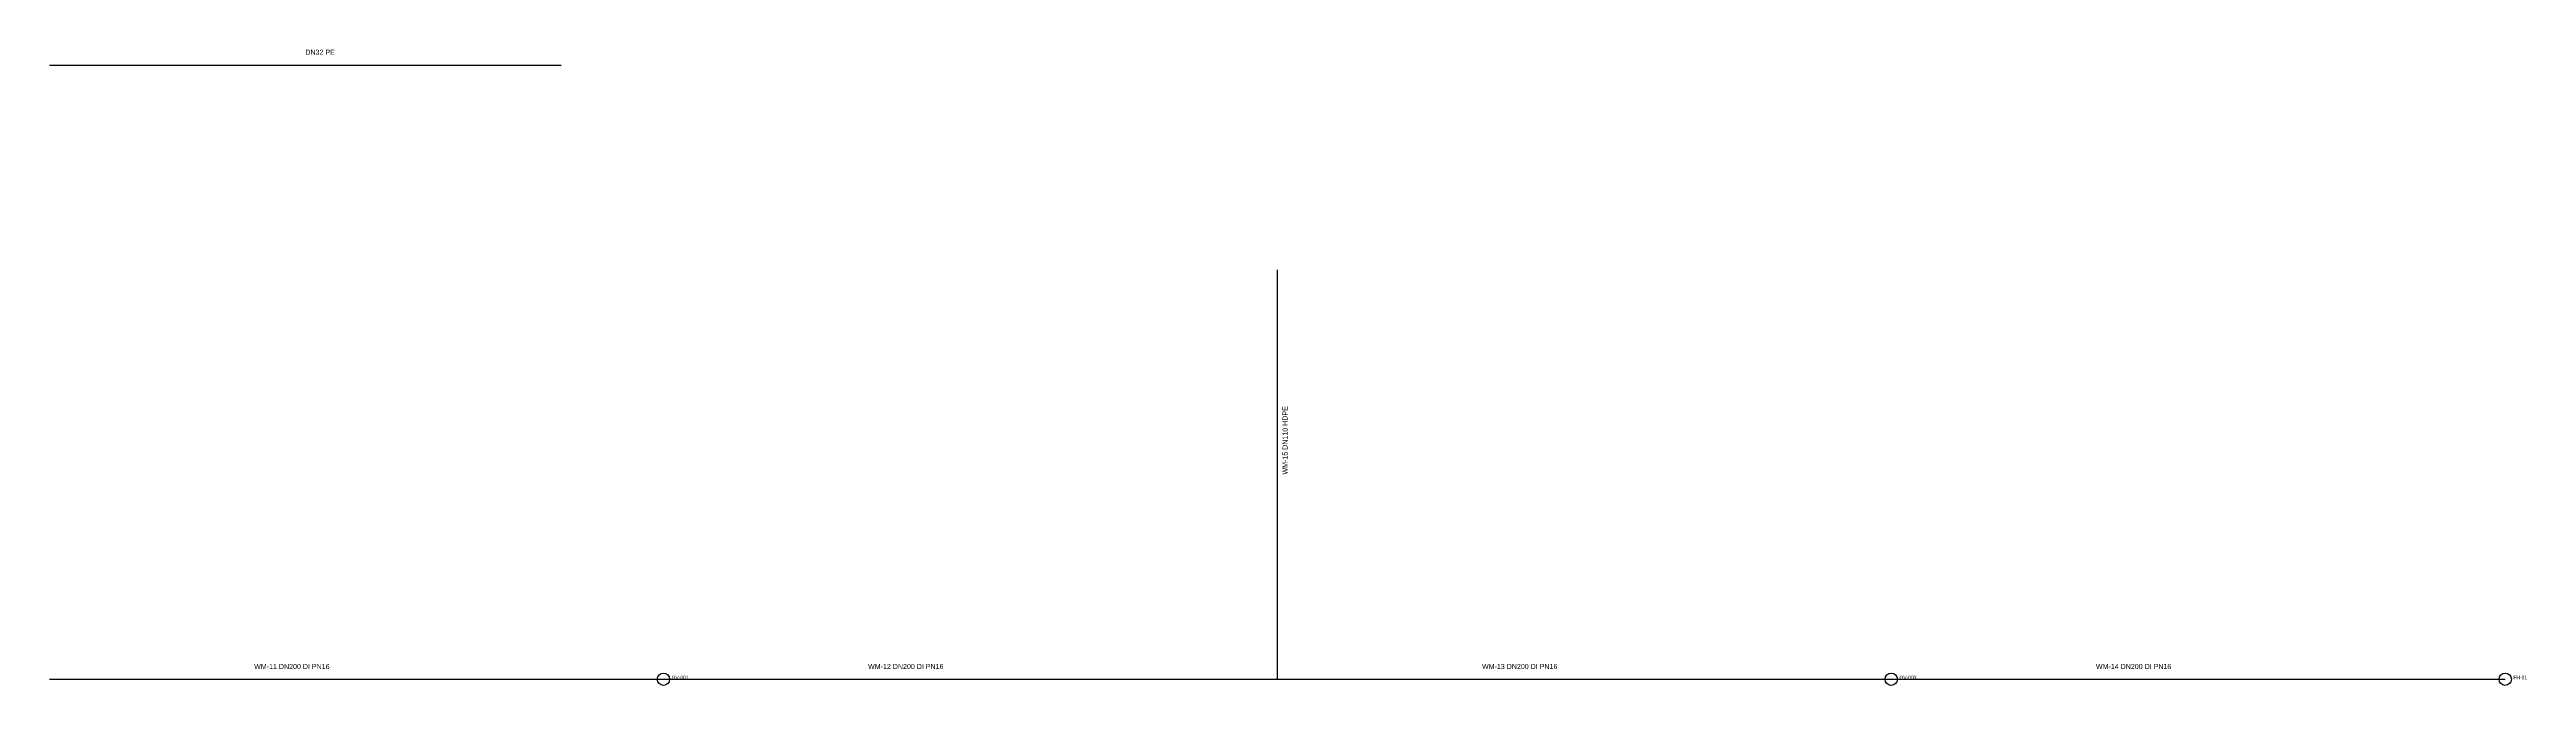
# Model space of a CAD drawing. Header units: metres. Extents: x 245000 to 245242, y 2701199 to 2701262.
import ezdxf

# ---------------------------------------------------------------- set-up
doc = ezdxf.new("R2010")
doc.units = ezdxf.units.M

# ---------------------------------------------------------------- blocks, each defined once
blk = doc.blocks.new('GV')
blk.add_circle((0, 0), 0.6)
blk.add_attdef('TAG', (0.8, 0), '', height=0.35)
blk = doc.blocks.new('FH')
blk.add_circle((0, 0), 0.6)
blk.add_attdef('TAG', (0.8, 0), '', height=0.35)

msp = doc.modelspace()

# ---------------------------------------------------------------- linework, layer by layer
at = {"layer": 'WTR-DIST-MAIN'}
for p, q in [((245120, 2701200), (245120, 2701240)), ((245000, 2701200), (245060, 2701200)), ((245060, 2701200), (245120, 2701200)), ((245120, 2701200), (245180, 2701200)), ((245180, 2701200), (245240, 2701200))]:
    msp.add_line(p, q, dxfattribs=at)
at = {"layer": 'WTR-SERVICE'}
msp.add_line((245000, 2701260), (245050, 2701260), dxfattribs=at)

# ---------------------------------------------------------------- block references
at = {"layer": 'WTR-HYDRANT'}
msp.add_blockref('FH', (245240, 2701200), dxfattribs=at).add_auto_attribs({'TAG': 'FH-01'})
at = {"layer": 'WTR-VALVE'}
for p, values in [((245060, 2701200), {'TAG': 'GV-001'}), ((245180, 2701200), {'TAG': 'GV-003'})]:
    msp.add_blockref('GV', p, dxfattribs=at).add_auto_attribs(values)

# ---------------------------------------------------------------- texts
at = {"layer": 'WTR-TXT'}
for s, p in [('DN32 PE', (245025, 2701261)), ('WM-11 DN200 DI PN16', (245020, 2701201)), ('WM-12 DN200 DI PN16', (245080, 2701201)), ('WM-13 DN200 DI PN16', (245140, 2701201)), ('WM-14 DN200 DI PN16', (245200, 2701201))]:
    msp.add_text(s, height=0.5, dxfattribs=at).set_placement(p)
msp.add_text('WM-15 DN110 HDPE', height=0.5, rotation=90, dxfattribs=at).set_placement((245121, 2701220))

doc.saveas('drawing.dxf')
